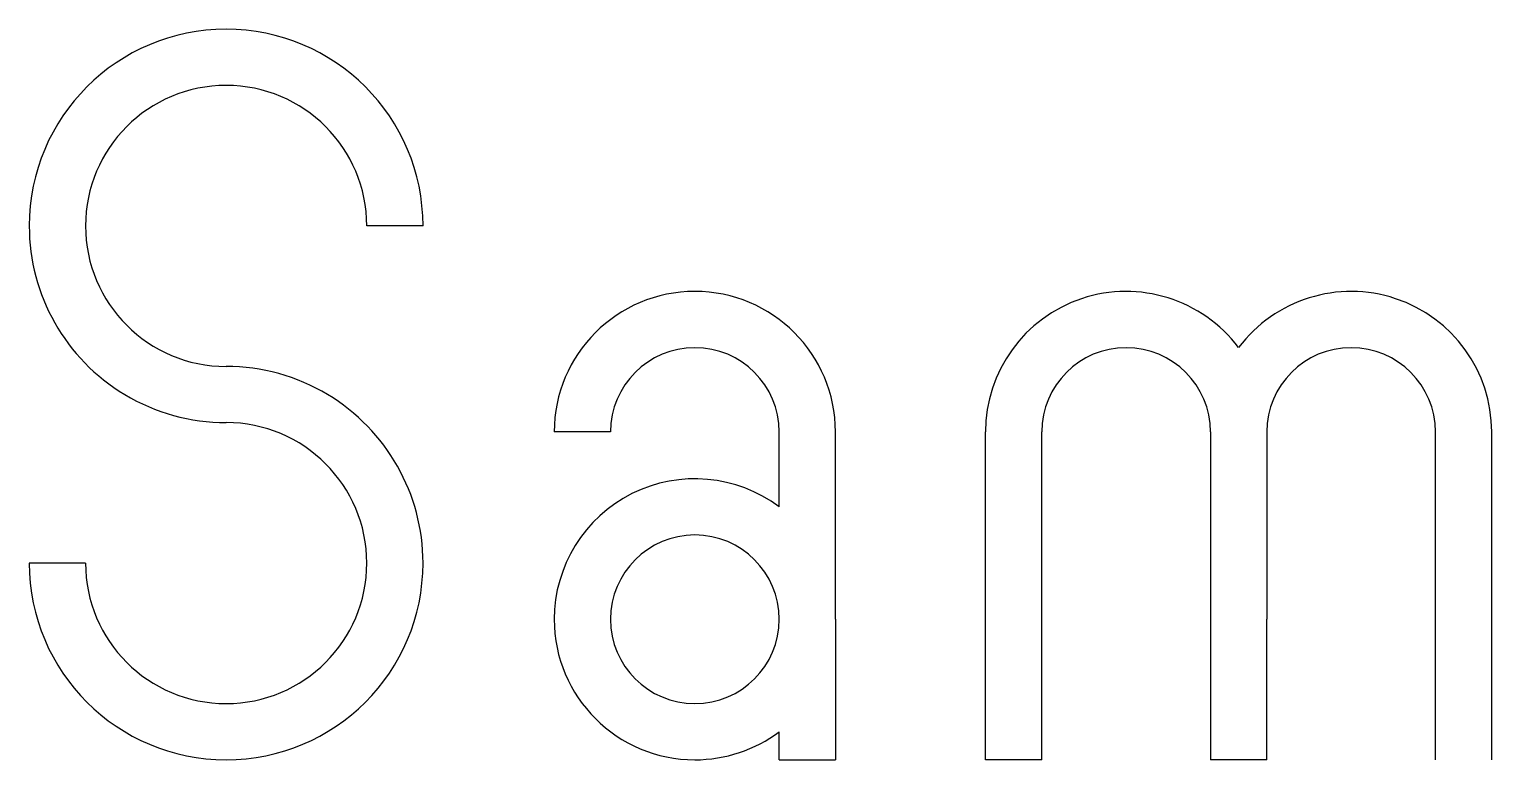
# Model space of a CAD drawing. Header units: inches. Extents: x -0.83 to 5.31, y -0.98 to 2.09.
import ezdxf

# ---------------------------------------------------------------- set-up
doc = ezdxf.new("R2010")
doc.units = ezdxf.units.IN
doc.layers.get('0').update_dxf_attribs({"linetype": 'CONTINUOUS'})

msp = doc.modelspace()

# ---------------------------------------------------------------- linework, layer by layer
at = {"color": 0, "linetype": 'CONTINUOUS'}
for p, q in [((0.8268, 1.2598), (0.5906, 1.2598)), ((1.6142, 0.3937), (1.378, 0.3937)), ((2.3228, 0.0787), (2.3228, 0.3937)), ((2.5591, -0.3937), (2.5591, 0.3937)), ((3.189, -0.9843), (3.189, 0.3937)), ((3.4252, -0.9843), (3.4252, 0.3937)), ((4.1339, 0.3937), (4.1339, -0.9843)), ((4.3701, 0.3937), (4.3701, -0.3937)), ((5.0787, -0.9843), (5.0787, 0.3937)), ((5.315, -0.9843), (5.315, 0.3937)), ((-0.5906, -0.1575), (-0.8268, -0.1575)), ((2.5591, -0.3937), (2.5591, -0.9843)), ((4.3701, -0.9843), (4.3701, -0.3937)), ((2.3228, -0.9843), (2.3228, -0.8661)), ((2.3228, -0.9843), (2.5591, -0.9843)), ((3.4252, -0.9843), (3.189, -0.9843)), ((4.3701, -0.9843), (4.1339, -0.9843))]:
    msp.add_line(p, q, dxfattribs=at)
for centre, radius, start, end in [((0, 1.2598), 0.8268, 360, 180), ((0, 1.2598), 0.5906, 360, 180), ((0, 1.2598), 0.8268, 180, 238.99728), ((0, 1.2598), 0.5906, 180, 270), ((1.9685, 0.3937), 0.5906, 360, 180), ((3.7795, 0.3937), 0.5906, 36.8699, 180), ((4.7244, 0.3937), 0.5906, 360, 143.1301), ((1.9685, 0.3937), 0.3543, 360, 180), ((3.7795, 0.3937), 0.3543, 360, 180), ((4.7244, 0.3937), 0.3543, 360, 180), ((0, -0.1575), 0.8268, 58.99728, 90), ((0, 1.2598), 0.8268, 238.99728, 270), ((0, -0.1575), 0.8268, 360, 58.99728), ((0, -0.1575), 0.5906, 360, 90), ((1.9685, -0.3937), 0.5906, 53.1301, 180), ((1.9685, -0.3937), 0.3543, 0, 180), ((0, -0.1575), 0.8268, 180, 360), ((0, -0.1575), 0.5906, 180, 360), ((1.9685, -0.3937), 0.5906, 180, 270), ((1.9685, -0.3937), 0.3543, 180, 0), ((1.9685, -0.3937), 0.5906, 270, 306.8699)]:
    msp.add_arc(centre, radius, start, end, dxfattribs=at)

doc.saveas('drawing.dxf')
